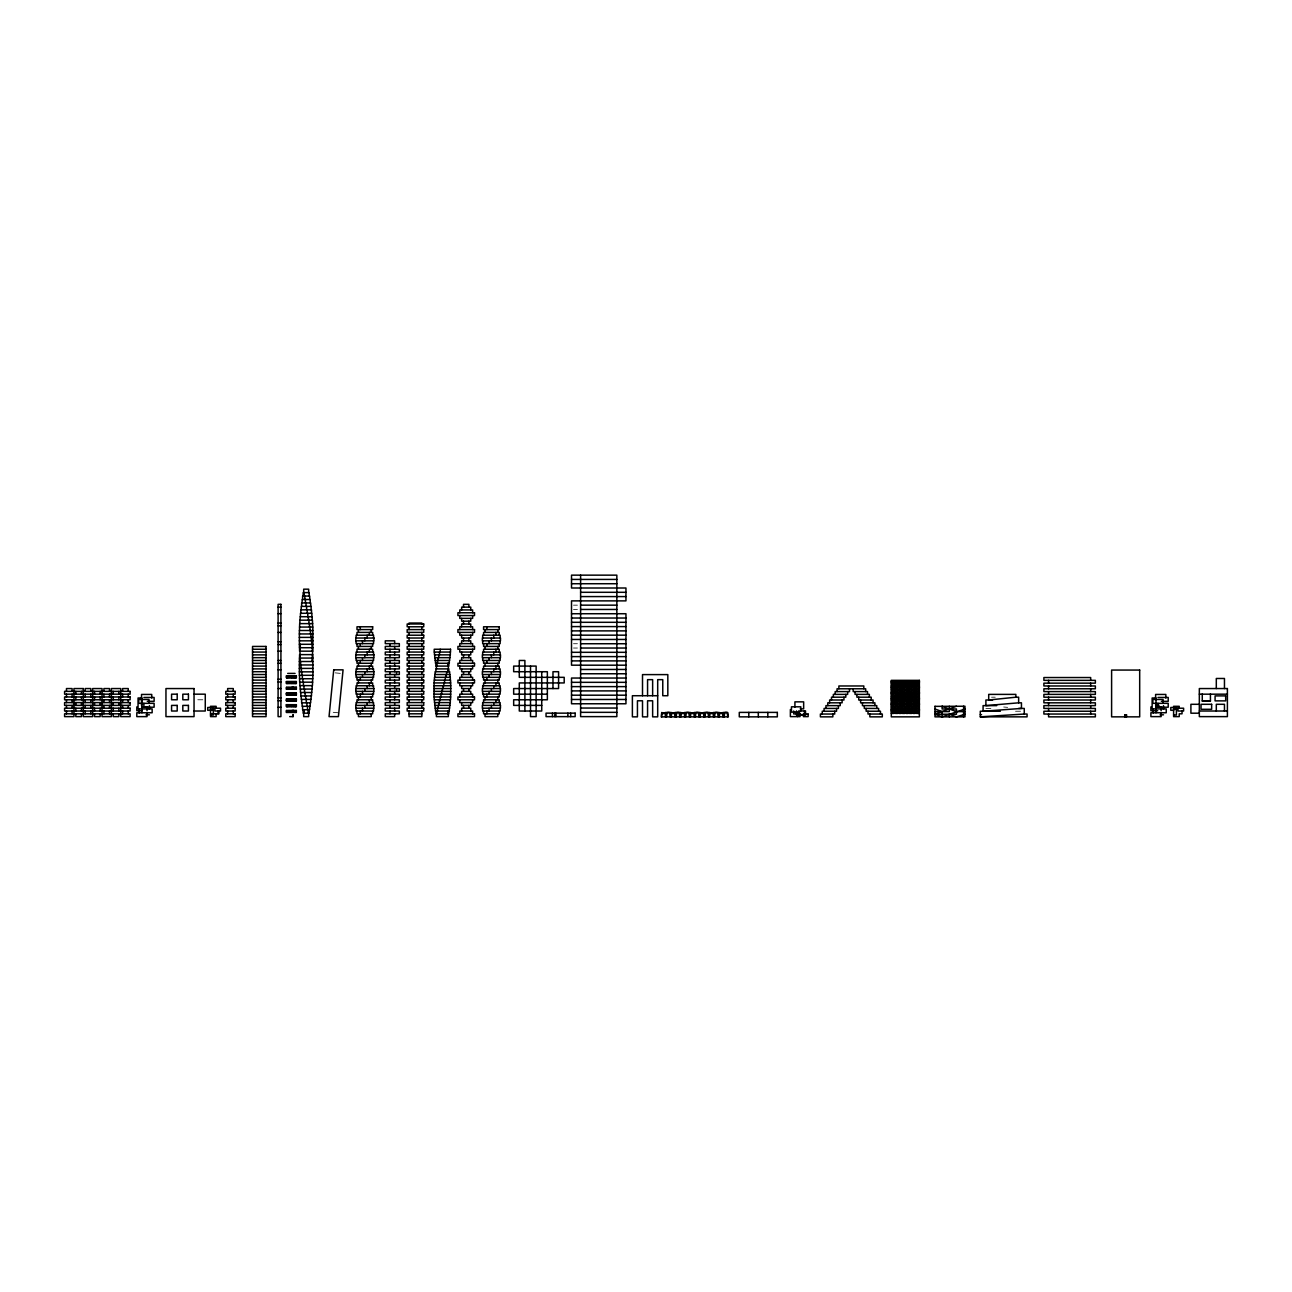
<?xml version="1.0" encoding="UTF-8"?>
<svg xmlns="http://www.w3.org/2000/svg" width="1292" height="1292" viewBox="0 0 1292 1292"><rect width="100%" height="100%" fill="white"/><g stroke="black" fill="none" stroke-linecap="round" stroke-linejoin="round"><path stroke-width="0.75" stroke-dasharray="5 3.75" d="M573.486 605.157L577.427 605.157M573.486 609.453L577.427 609.453M573.486 643.739L577.427 643.739M573.486 648.035L577.427 648.035M991.513 697.195L995.26 697.195M197.789 699.779L203.393 699.779M985.893 708.436L991.82 708.436M1015.528 711.23L1021.455 711.23M1003.674 707.031L1007.631 707.338M335.29 672.874L342.703 673.617M333.223 712.296L338.779 712.845"/><path stroke-width="1.5" d="M287.696 673.407L295.077 673.407M964.979 708.985L942.126 716.85L934.972 714.234L956.435 706.24M1015.851 697.195L988.703 700.006L988.703 694.385L1015.851 694.385L1015.851 697.195L1018.645 697.195L1018.645 702.816L985.893 705.626L985.893 700.006L992.579 700.006M980.289 716.85L1024.265 714.04L1027.075 714.04L1027.075 716.85L980.289 716.85L980.289 711.23L1000.363 711.23M571.516 579.43L616.849 579.43M571.516 583.726L616.849 583.726M580.609 592.301L625.958 592.301M580.609 596.581L625.958 596.581M580.609 605.157L616.849 605.157M278.103 607.127L280.913 607.127M580.609 609.453L616.849 609.453M278.103 613.684L280.913 613.684M571.516 613.732L625.958 613.732L625.958 703.769L571.516 703.769L571.516 678.042L625.958 678.042M571.516 618.028L625.958 618.028M571.516 622.308L625.958 622.308M278.103 623.051L280.913 623.051M312.68 623.616L299.663 623.616L299.502 630.512M278.103 625.845L280.913 625.845M571.516 626.588L625.958 626.588M299.502 627.056L312.842 627.056L312.761 651.168L299.566 651.168L299.566 647.728M312.955 630.512L299.373 630.512L299.421 647.728L312.906 647.728M571.516 630.884L625.958 630.884M278.103 632.402L280.913 632.402M299.308 633.952L313.019 633.952M571.516 635.163L625.958 635.163M299.292 637.392L313.035 637.392M571.516 639.459L625.958 639.459M299.292 640.832L313.035 640.832M278.103 641.769L280.913 641.769M580.609 643.739L625.958 643.739M299.34 644.288L313.003 644.288M278.103 644.563L280.913 644.563M580.609 648.035L625.958 648.035M252.538 649.246L266.039 649.246M278.103 651.12L280.913 651.12M252.538 652.056L266.039 652.056M571.516 652.315L625.958 652.315M252.538 654.866L266.039 654.866M571.516 656.611L625.958 656.611M252.538 657.676L266.039 657.676M312.906 658.064L299.421 658.064L299.373 675.296L312.955 675.296L312.761 654.624L299.566 654.624L299.566 658.064M252.538 660.47L266.039 660.47M278.103 660.47L280.913 660.47M571.516 660.89L625.958 660.89M299.34 661.504L313.003 661.504M252.538 663.28L266.039 663.28M278.103 663.28L280.913 663.28M299.292 664.96L313.035 664.96M625.958 665.186L571.516 665.186L571.516 600.877L625.958 600.877L625.958 588.005L571.516 588.005L571.516 575.15L616.849 575.15L616.849 716.624L580.609 716.624L580.609 575.15M252.538 666.091L266.039 666.091M299.292 668.4L313.035 668.4M252.538 668.901L266.039 668.901M580.609 669.466L625.958 669.466M278.103 669.837L280.913 669.837M252.538 671.711L266.039 671.711M299.308 671.84L313.019 671.84M580.609 673.762L625.958 673.762M252.538 674.521L266.039 674.521M252.538 677.331L266.039 677.331M299.502 678.736L312.842 678.736L312.842 675.296M278.103 679.188L280.913 679.188M252.538 680.125L266.039 680.125M891.302 680.997L891.302 682.531M919.371 680.997L919.371 682.531M286.42 681.675L296.369 681.675M278.103 681.998L280.913 681.998M312.68 682.176L299.663 682.176L299.502 675.296M571.516 682.337L625.958 682.337M252.538 682.935L266.039 682.935M434.064 682.935L450.682 682.935M891.302 683.807L894.177 683.807L894.177 685.325L891.302 685.325M919.371 683.807L916.496 683.807L916.496 685.325L919.371 685.325M252.538 685.745L266.039 685.745M450.698 696.969L434.064 696.969L433.967 685.745L450.779 685.745L450.537 699.779L434.209 699.779L434.209 696.969M571.516 686.617L625.958 686.617M891.302 686.601L891.302 688.135M919.371 686.601L919.371 688.135M252.538 688.555L266.039 688.555M278.103 688.555L280.913 688.555M433.934 688.555L450.811 688.555M891.302 689.411L894.177 689.411L894.177 690.945L891.302 690.945M919.371 689.411L916.496 689.411L916.496 690.945L919.371 690.945M571.516 690.897L625.958 690.897M252.538 691.365L266.039 691.365M433.934 691.365L450.811 691.365M891.302 692.221L891.302 693.756M919.371 692.221L919.371 693.756M286.404 693.142L296.369 693.142L296.369 695.048L286.404 695.048L286.404 693.142L296.369 693.223M194.042 694.175L205.266 694.175L205.266 711.02L194.042 711.02M252.538 694.175L266.039 694.175M433.967 694.175L450.779 694.175M547.356 694.175L513.667 694.175L513.667 688.555L558.58 688.555L558.58 671.711L552.976 671.711L552.976 688.555M1199.331 694.175L1227.4 694.175M891.302 695.031L894.177 695.031L894.177 696.566L891.302 696.566M919.371 695.031L916.496 695.031L916.496 696.566L919.371 696.566M571.516 695.193L625.958 695.193M657.693 695.726L632.386 695.726L632.386 716.85L637.44 716.85L637.44 700.781L642.512 700.781L642.512 716.85L647.567 716.85L647.567 700.781L652.638 700.781L652.638 716.85L657.693 716.85L657.693 679.657L662.764 679.657L662.764 695.726L667.819 695.726L667.819 674.602L642.512 674.602L642.512 695.726M252.538 696.969L266.039 696.969M143.88 697.454L154.119 697.454L154.119 701.33L147.288 701.33M1157.971 697.454L1168.21 697.454L1168.21 701.33L1161.379 701.33M278.103 697.906L280.913 697.906M891.302 697.841L891.302 699.376M919.371 697.841L919.371 699.376M571.516 699.473L625.958 699.473M252.538 699.779L266.039 699.779M278.103 700.716L280.913 700.716M286.42 700.732L296.369 700.732M891.302 700.652L894.177 700.652L894.177 702.17L891.302 702.17M919.371 700.652L916.496 700.652L916.496 702.17L919.371 702.17M1202.271 700.878L1210.426 700.878M252.538 702.59L266.039 702.59M1018.645 702.816L1021.455 702.816L1021.455 708.436L983.083 711.23L983.083 705.626L996.697 705.626M891.302 703.462L891.302 704.98M919.371 703.462L919.371 704.98M1199.331 704.302L1190.901 704.302L1190.901 713.2L1199.331 713.2M286.404 704.705L296.369 704.705L296.369 706.595L286.404 706.595L286.404 704.705L296.369 704.786M252.538 705.4L266.039 705.4M541.736 705.4L513.667 705.4L513.667 699.779L547.356 699.779L547.356 671.711L513.667 671.711L513.667 666.091L536.132 666.091L536.132 716.624L530.511 716.624L530.511 666.091M1155.613 705.384L1159.021 705.384M891.302 706.256L894.177 706.256L894.177 707.79L891.302 707.79M919.371 706.256L916.496 706.256L916.496 707.79L919.371 707.79M934.972 706.369L964.979 706.24L964.979 716.85L934.972 716.85L934.972 706.24M141.926 706.869L147.03 706.869L147.03 710.745M1156.001 706.869L1161.12 706.869L1161.12 710.745M278.103 707.273L280.913 707.273M213.325 708.21L220.528 708.21L220.528 711.02L214.908 711.02L214.908 708.21M252.538 708.21L266.039 708.21M580.609 708.048L616.849 708.048M1176.414 708.21L1183.601 708.21L1183.601 711.02L1177.981 711.02L1177.981 708.21M1018.645 708.436L1024.265 708.436L1024.265 714.04M800.168 708.856L803.656 708.856L803.656 701.847L794.919 701.847L794.919 707.095M891.302 709.066L891.302 710.6M919.371 709.066L919.371 710.6M210.531 709.356L213.325 709.356M1173.604 709.356L1176.414 709.356M213.325 710.293L207.721 710.293L207.721 707.483L213.325 707.483L213.325 714.961L210.531 714.961M1173.604 710.293L1170.794 710.293L1170.794 707.483L1176.414 707.483L1176.414 714.961L1173.604 714.961M141.926 710.745L136.807 710.745L136.807 706.869M1157.713 710.745L1150.897 710.745L1150.897 706.869M252.538 711.02L266.039 711.02M1199.331 711.02L1227.4 711.02M934.972 711.617L949.281 711.617L949.281 706.24M964.979 711.617L956.435 711.617L942.126 706.369M891.302 711.876L894.177 711.876L894.177 713.41L891.302 713.41M919.371 711.876L916.496 711.876L916.496 713.41L919.371 713.41M799.377 712.086L791.463 712.086L791.463 706.805L800.814 706.805L800.814 710.923M580.609 712.344L616.849 712.344M210.531 713.814L213.325 713.814M214.262 713.814L218.946 713.814L218.946 711.02M252.538 713.814L266.039 713.814M409.047 713.814L421.838 713.814M934.972 714.234L956.435 714.234L956.435 708.985L942.126 708.985L942.126 706.24M964.979 714.234L956.435 716.85L949.281 714.234L949.281 716.85M980.289 714.67L981.549 714.67M145.996 714.815L149.404 714.815M1160.087 714.815L1163.494 714.815M289.683 716.624L293.042 716.624L293.042 714.589L293.009 716.624M934.972 708.985L942.126 711.617L942.126 716.85M1224.461 688.555L1224.461 678.478L1216.305 678.478L1216.305 688.555M1224.461 711.02L1224.461 704.302L1216.305 704.302L1216.305 711.02M1210.426 693.933L1210.426 701.12L1202.271 701.12L1202.271 693.933M1182.035 711.02L1182.035 713.814L1179.225 713.814L1179.225 716.624L1173.604 716.624L1173.604 706.304L1179.225 706.304L1179.225 708.21M1165.836 698.1L1165.836 694.45L1155.613 694.45L1155.613 698.1M1163.494 705.69L1163.494 709.34M1163.091 703.332L1163.091 699.473L1152.868 699.473L1152.868 703.332L1168.21 703.332L1168.21 707.208L1157.971 707.208L1157.971 703.332M1161.12 712.764L1161.12 716.624L1150.897 716.624L1150.897 712.764L1166.24 712.764L1166.24 708.888L1152.141 708.92L1152.141 697.987L1156.001 697.987L1156.001 712.764M1153.255 709.34L1153.255 712.99M1126.592 716.85L1126.624 714.815L1124.734 714.815L1124.734 716.85M1125.687 714.864L1125.687 716.85M1124.783 714.864L1124.783 716.85M1090.674 680.351L1090.674 677.541L1043.888 677.541L1043.888 680.351L1095.358 680.351L1095.358 683.161L1043.888 683.161L1043.888 685.971L1095.358 685.971L1095.358 688.781L1043.888 688.781L1043.888 691.591L1095.358 691.591L1095.358 694.385L1043.888 694.385L1043.888 697.195L1095.358 697.195L1095.358 700.006L1043.888 700.006L1043.888 702.816L1095.358 702.816L1095.358 705.626L1043.888 705.626L1043.888 708.436L1095.358 708.436L1095.358 711.23L1043.888 711.23L1043.888 714.04L1095.358 714.04L1095.358 716.85L1048.571 716.85L1048.571 714.04M1090.674 683.161L1090.674 685.971M1090.674 688.781L1090.674 691.591M1090.674 694.385L1090.674 697.195M1090.674 700.006L1090.674 702.816M1090.674 705.626L1090.674 708.436M1090.674 711.23L1090.674 714.04M1048.571 680.351L1048.571 683.161M1048.571 685.971L1048.571 688.781M1048.571 691.591L1048.571 694.385M1048.571 697.195L1048.571 700.006M1048.571 702.816L1048.571 705.626M1048.571 708.436L1048.571 711.23M963.59 706.24L963.59 716.85M918.903 683.807L918.903 685.325M918.903 689.411L918.903 690.945M918.903 695.031L918.903 696.566M918.903 700.652L918.903 702.17M918.903 706.256L918.903 707.79M918.903 711.876L918.903 713.41M918.741 683.807L918.741 685.325M918.741 689.411L918.741 690.945M918.741 695.031L918.741 696.566M918.741 700.652L918.741 702.17M918.741 706.256L918.741 707.79M918.741 711.876L918.741 713.41M891.932 683.807L891.932 685.325M891.932 689.411L891.932 690.945M891.932 695.031L891.932 696.566M891.932 700.652L891.932 702.17M891.932 706.256L891.932 707.79M891.932 711.876L891.932 713.41M891.771 683.807L891.771 685.325M891.771 689.411L891.771 690.945M891.771 695.031L891.771 696.566M891.771 700.652L891.771 702.17M891.771 706.256L891.771 707.79M891.771 711.876L891.771 713.41M880.466 714.04L880.466 711.23L866.141 711.23L866.141 708.436M878.608 711.23L878.608 708.436L864.3 708.436L864.3 705.626M876.767 708.436L876.767 705.626L862.442 705.626L862.442 702.816M874.91 705.626L874.91 702.816L860.601 702.816L860.601 700.006M873.069 702.816L873.069 700.006L858.744 700.006L858.744 697.195M871.212 700.006L871.212 697.195L856.903 697.195L856.903 694.385M869.839 714.04L869.839 716.85L882.307 716.85L882.307 714.04L867.998 714.04L867.998 711.23M869.371 697.195L869.371 694.385L855.046 694.385L855.046 691.591M867.513 694.385L867.513 691.591L853.204 691.591L853.204 688.781M865.672 691.591L865.672 688.781L837.038 688.781L837.038 691.591M863.815 688.781L863.815 685.971L838.879 685.971L838.879 688.781M849.506 688.781L849.506 691.591L835.181 691.591L835.181 694.385M847.649 691.591L847.649 694.385L833.34 694.385L833.34 697.195M845.808 694.385L845.808 697.195L831.483 697.195L831.483 700.006M843.951 697.195L843.951 700.006L829.642 700.006L829.642 702.816M842.109 700.006L842.109 702.816L827.784 702.816L827.784 705.626M840.252 702.816L840.252 705.626L825.943 705.626L825.943 708.436M838.411 705.626L838.411 708.436L824.086 708.436L824.086 711.23M836.554 708.436L836.554 711.23L822.245 711.23L822.245 714.04M834.713 711.23L834.713 714.04L820.404 714.04L820.404 716.85L832.856 716.85L832.856 714.04M804.48 710.923L804.48 714.589L798.714 714.589L798.714 710.923L805.514 710.923L805.514 715.09L796.502 715.09L796.502 710.923M793.692 710.988L793.692 713.927L797.39 713.927L797.39 716.624L790.381 716.624L790.381 709.502M767.819 712.393L767.819 716.85M758.307 712.393L758.307 716.85M748.795 712.393L748.795 716.85M727.767 716.85L727.267 712.99A3.714 3.714 0 0 0 724.65 712.99L724.166 716.85M723.568 712.554L723.568 716.85M722.955 716.85L722.955 713.2A4.91 4.91 0 0 1 719.434 713.232L719.353 716.85M718.756 712.554L718.756 716.85M718.158 716.85L717.658 712.99A3.714 3.714 0 0 0 715.057 712.99L714.557 716.85M713.959 712.554L713.959 716.85M713.362 716.85L713.281 713.232A4.91 4.91 0 0 1 709.841 713.232L709.76 716.85M709.163 712.554L709.163 716.85M708.565 716.85L708.064 712.99A3.714 3.714 0 0 0 705.464 712.99L704.964 716.85M704.366 712.554L704.366 716.85M703.769 716.85L703.769 713.2A4.91 4.91 0 0 1 700.232 713.232L700.167 716.85M699.57 712.554L699.57 716.85M698.956 716.85L698.471 712.99A3.714 3.714 0 0 0 695.855 712.99L695.371 716.85M694.757 712.554L694.757 716.85M694.159 716.85L694.095 713.232A4.91 4.91 0 0 1 690.639 713.232L690.558 716.85M689.96 712.554L689.96 716.85M689.363 716.85L688.862 712.99A3.714 3.714 0 0 0 686.262 712.99L685.761 716.85M685.164 712.554L685.164 716.85M684.566 716.85L684.566 713.2A4.91 4.91 0 0 1 681.045 713.232L680.965 716.85M680.367 712.554L680.367 716.85M679.77 716.85L679.269 712.99A3.714 3.714 0 0 0 676.669 712.99L676.168 716.85M675.571 712.554L675.571 716.85M674.973 716.85L674.973 713.2A4.91 4.91 0 0 1 671.436 713.232L671.372 716.85M670.774 712.554L670.774 716.85M670.16 716.85L669.676 712.99A3.714 3.714 0 0 0 667.06 712.99L666.575 716.85M665.961 712.554L665.961 716.85M665.364 716.85L665.364 713.2A4.91 4.91 0 0 1 661.843 713.232L661.762 716.85M652.638 695.726L652.638 679.657L647.567 679.657L647.567 695.726M570.693 713.152L570.693 716.624M567.882 713.152L567.882 716.624M555.915 713.152L555.915 716.624M554.849 713.152L554.849 716.624M552.443 713.152L552.443 716.624M541.736 671.711L541.736 711.02L519.287 711.02L519.287 682.935L564.2 682.935L564.2 677.331L519.287 677.331L519.287 660.47L524.891 660.47L524.891 711.02M500.149 638.022L500.149 635.212L482.675 635.212L482.675 638.022M500.149 640.832L500.149 643.626L482.675 643.626L482.675 640.832M500.149 654.866L500.149 652.056L482.675 652.056L482.675 654.866M500.149 657.676L500.149 660.47L482.675 660.47L482.675 657.676M500.149 671.711L500.149 668.901L482.675 668.901L482.675 671.711M500.149 674.521L500.149 677.331L482.675 677.331L482.675 674.521M500.149 688.555L500.149 685.745L482.675 685.745L482.675 688.555M500.149 691.365L500.149 694.175L482.675 694.175L482.675 691.365M500.149 705.4L500.149 702.59L482.675 702.59L482.675 705.4M500.149 708.21L500.149 711.02L482.675 711.02L482.675 708.21M499.245 635.212L499.245 632.402L483.579 632.402L483.579 635.212M499.245 643.626L499.245 646.436L483.579 646.436L483.579 643.626M499.245 652.056L499.245 649.246L483.579 649.246L483.579 652.056M499.245 660.47L499.245 663.28L483.579 663.28L483.579 660.47M499.245 668.901L499.245 666.091L483.579 666.091L483.579 668.901M499.245 677.331L499.245 680.125L483.579 680.125L483.579 677.331M499.245 685.745L499.245 682.935L483.579 682.935L483.579 685.745M499.245 694.175L499.245 696.969L483.579 696.969L483.579 694.175M499.245 702.59L499.245 699.779L483.579 699.779L483.579 702.59M499.245 711.02L499.245 713.814L483.579 713.814L483.579 711.02M497.808 629.592L497.808 632.402M497.808 646.436L497.808 649.246M497.808 663.28L497.808 666.091M497.808 680.125L497.808 682.935M497.808 696.969L497.808 699.779M497.808 713.814L497.808 716.624L485.017 716.624L485.017 713.814M495.934 632.402L495.934 635.212M495.934 649.246L495.934 652.056M495.934 666.091L495.934 668.901M495.934 682.935L495.934 685.745M495.934 699.779L495.934 702.59M493.754 635.212L493.754 638.022M493.754 652.056L493.754 654.866M493.754 668.901L493.754 671.711M493.754 685.745L493.754 688.555M493.754 702.59L493.754 705.4M491.412 638.022L491.412 640.832M491.412 654.866L491.412 657.676M491.412 671.711L491.412 674.521M491.412 688.555L491.412 691.365M491.412 705.4L491.412 708.21M489.07 640.832L489.07 643.626M489.07 657.676L489.07 660.47M489.07 674.521L489.07 677.331M489.07 691.365L489.07 694.175M489.07 708.21L489.07 711.02M486.89 626.782L486.89 629.592M486.89 643.626L486.89 646.436M486.89 660.47L486.89 663.28M486.89 677.331L486.89 680.125M486.89 694.175L486.89 696.969M486.89 711.02L486.89 713.814M485.017 629.592L485.017 632.402M485.017 646.436L485.017 649.246M485.017 663.28L485.017 666.091M485.017 680.125L485.017 682.935M485.017 696.969L485.017 699.779M472.63 612.747L472.63 609.937L459.774 609.937L459.774 612.747M472.63 615.557L472.63 618.367L459.774 618.367L459.774 615.557M472.63 629.592L472.63 626.782L459.774 626.782L459.774 629.592M472.63 632.402L472.63 635.212L459.774 635.212L459.774 632.402M472.63 646.436L472.63 643.626L459.774 643.626L459.774 646.436M472.63 649.246L472.63 652.056L459.774 652.056L459.774 649.246M472.63 663.28L472.63 660.47L459.774 660.47L459.774 663.28M472.63 666.091L472.63 668.901L459.774 668.901L459.774 666.091M472.63 680.125L472.63 677.331L459.774 677.331L459.774 680.125M472.63 682.935L472.63 685.745L459.774 685.745L459.774 682.935M472.63 696.969L472.63 694.175L459.774 694.175L459.774 696.969M472.63 699.779L472.63 702.59L459.774 702.59L459.774 699.779M472.63 713.814L472.63 711.02L459.774 711.02L459.774 713.814M470.756 609.937L470.756 607.127L461.648 607.127L461.648 609.937M470.756 618.367L470.756 621.177L461.648 621.177L461.648 618.367M470.756 626.782L470.756 623.988L461.648 623.988L461.648 626.782M470.756 635.212L470.756 638.022L461.648 638.022L461.648 635.212M470.756 643.626L470.756 640.832L461.648 640.832L461.648 643.626M470.756 652.056L470.756 654.866L461.648 654.866L461.648 652.056M470.756 660.47L470.756 657.676L461.648 657.676L461.648 660.47M470.756 668.901L470.756 671.711L461.648 671.711L461.648 668.901M470.756 677.331L470.756 674.521L461.648 674.521L461.648 677.331M470.756 685.745L470.756 688.555L461.648 688.555L461.648 685.745M470.756 694.175L470.756 691.365L461.648 691.365L461.648 694.175M470.756 702.59L470.756 705.4L461.648 705.4L461.648 702.59M470.756 711.02L470.756 708.21L461.648 708.21L461.648 711.02M468.883 607.127L468.883 604.333L463.521 604.333L463.521 607.127M468.883 621.177L468.883 623.988M468.883 638.022L468.883 640.832M468.883 654.866L468.883 657.676M468.883 671.711L468.883 674.521M468.883 688.555L468.883 691.365M468.883 705.4L468.883 708.21M463.521 621.177L463.521 623.988M463.521 638.022L463.521 640.832M463.521 654.866L463.521 657.676M463.521 671.711L463.521 674.521M463.521 688.555L463.521 691.365M463.521 705.4L463.521 708.21M450.682 685.745L450.537 680.125L434.225 680.125L434.064 685.745M450.327 652.056L450.327 654.866L434.435 654.866L434.435 652.056M450.31 680.125L450.31 677.331L434.451 677.331L434.451 680.125M450.31 699.779L450.31 702.59L434.451 702.59L434.451 699.779M450.02 654.866L450.02 657.676L434.726 657.676L434.726 654.866M450.02 677.331L450.02 674.521L434.742 674.521L434.742 677.331M450.02 702.59L450.02 705.4L434.726 705.4L434.726 702.59M449.681 657.676L449.681 660.47L435.065 660.47L435.065 657.676M449.697 705.4L449.697 708.21L435.049 708.21L435.049 705.4M449.681 674.521L449.681 671.711L435.081 671.711L435.081 674.521M449.309 660.47L449.309 663.28L435.452 663.28L435.452 660.47M449.309 708.21L449.309 711.02L435.452 711.02L435.452 708.21M448.857 663.28L448.857 666.091L435.888 666.091L435.888 663.28M448.841 671.711L448.841 668.901L435.905 668.901L435.905 671.711M448.841 711.02L448.841 713.814L435.905 713.814L435.905 711.02M448.34 666.091L448.34 668.901M448.34 713.814L448.34 716.624L436.405 716.624L436.405 713.814M447.807 668.901L447.807 671.711M447.807 711.02L447.807 713.814M447.775 663.28L447.775 666.091M446.628 671.711L446.628 674.521M445.966 674.521L445.966 677.331M445.272 677.331L445.272 680.125M444.561 680.125L444.561 682.935M443.867 682.935L443.867 685.745M443.14 685.745L443.14 688.555M442.381 688.555L442.381 691.365M441.638 691.365L441.638 694.175M440.943 694.175L440.943 696.969M440.217 649.246L440.217 652.056M440.217 696.969L440.217 699.779M439.522 652.056L439.522 654.866M439.49 699.779L439.49 702.59M438.812 654.866L438.812 657.676M438.812 702.59L438.812 705.4M438.149 657.676L438.149 660.47M438.182 705.4L438.182 708.21M437.552 660.47L437.552 663.28M437.552 708.21L437.552 711.02M436.971 663.28L436.971 666.091M436.954 711.02L436.954 713.814M436.405 666.091L436.405 668.901M421.838 623.988L421.838 623.051L409.047 623.051L409.047 623.988M421.838 626.782L421.838 629.592M421.838 632.402L421.838 635.212M421.838 638.022L421.838 640.832M421.838 643.626L421.838 646.436M421.838 649.246L421.838 652.056M421.838 654.866L421.838 657.676M421.838 660.47L421.838 663.28M421.838 666.091L421.838 668.901M421.838 671.711L421.838 674.521M421.838 677.331L421.838 680.125M421.838 682.935L421.838 685.745M421.838 688.555L421.838 691.365M421.838 694.175L421.838 696.969M421.838 699.779L421.838 702.59M421.838 705.4L421.838 708.21M421.838 711.02L421.838 716.624L409.047 716.624L409.047 711.02M409.047 626.782L409.047 629.592M409.047 632.402L409.047 635.212M409.047 638.022L409.047 640.832M409.047 643.626L409.047 646.436M409.047 649.246L409.047 652.056M409.047 654.866L409.047 657.676M409.047 660.47L409.047 663.28M409.047 666.091L409.047 668.901M409.047 671.711L409.047 674.521M409.047 677.331L409.047 680.125M409.047 682.935L409.047 685.745M409.047 688.555L409.047 691.365M409.047 694.175L409.047 696.969M409.047 699.779L409.047 702.59M409.047 705.4L409.047 708.21M396.531 671.711L396.531 674.521M396.531 688.555L396.531 691.365M394.658 643.626L394.658 640.832L385.291 640.832L385.291 643.626L399.325 643.626L399.325 646.436L385.291 646.436L385.291 649.246L399.325 649.246L399.325 652.056L385.291 652.056L385.291 654.866L399.325 654.866L399.325 657.676L385.291 657.676L385.291 660.47L399.325 660.47L399.325 663.28L385.291 663.28L385.291 666.091L399.325 666.091L399.325 668.901L385.291 668.901L385.291 671.711L399.325 671.711L399.325 674.521L385.291 674.521L385.291 677.331L399.325 677.331L399.325 680.125L385.291 680.125L385.291 682.935L399.325 682.935L399.325 685.745L385.291 685.745L385.291 688.555L399.325 688.555L399.325 691.365L385.291 691.365L385.291 694.175L399.325 694.175L399.325 696.969L385.291 696.969L385.291 699.779L399.325 699.779L399.325 702.59L385.291 702.59L385.291 705.4L399.325 705.4L399.325 708.21L385.291 708.21L385.291 711.02L399.325 711.02L399.325 713.814L385.291 713.814L385.291 716.624L394.658 716.624L394.658 713.814M394.658 646.436L394.658 649.246M394.658 652.056L394.658 654.866M394.658 657.676L394.658 660.47M394.658 663.28L394.658 666.091M394.658 668.901L394.658 671.711M394.658 674.521L394.658 677.331M394.658 680.125L394.658 682.935M394.658 685.745L394.658 688.555M394.658 691.365L394.658 694.175M394.658 696.969L394.658 699.779M394.658 702.59L394.658 705.4M394.658 708.21L394.658 711.02M389.974 643.626L389.974 646.436M389.974 649.246L389.974 652.056M389.974 654.866L389.974 657.676M389.974 660.47L389.974 663.28M389.974 666.091L389.974 668.901M389.974 671.711L389.974 674.521M389.974 677.331L389.974 680.125M389.974 682.935L389.974 685.745M389.974 688.555L389.974 691.365M389.974 694.175L389.974 696.969M389.974 699.779L389.974 702.59M389.974 705.4L389.974 708.21M389.974 711.02L389.974 713.814M373.566 638.022L373.566 635.212L356.091 635.212L356.091 638.022M373.566 640.832L373.566 643.626L356.091 643.626L356.091 640.832M373.566 654.866L373.566 652.056L356.091 652.056L356.091 654.866M373.566 657.676L373.566 660.47L356.091 660.47L356.091 657.676M373.566 671.711L373.566 668.901L356.091 668.901L356.091 671.711M373.566 674.521L373.566 677.331L356.091 677.331L356.091 674.521M373.566 688.555L373.566 685.745L356.091 685.745L356.091 688.555M373.566 691.365L373.566 694.175L356.091 694.175L356.091 691.365M373.566 705.4L373.566 702.59L356.091 702.59L356.091 705.4M373.566 708.21L373.566 711.02L356.091 711.02L356.091 708.21M372.661 635.212L372.661 632.402L356.996 632.402L356.996 635.212M372.661 643.626L372.661 646.436L356.996 646.436L356.996 643.626M372.661 652.056L372.661 649.246L356.996 649.246L356.996 652.056M372.661 660.47L372.661 663.28L356.996 663.28L356.996 660.47M372.661 668.901L372.661 666.091L356.996 666.091L356.996 668.901M372.661 677.331L372.661 680.125L356.996 680.125L356.996 677.331M372.661 685.745L372.661 682.935L356.996 682.935L356.996 685.745M372.661 694.175L372.661 696.969L356.996 696.969L356.996 694.175M372.661 702.59L372.661 699.779L356.996 699.779L356.996 702.59M372.661 711.02L372.661 713.814L356.996 713.814L356.996 711.02M371.224 629.592L371.224 632.402M371.224 646.436L371.224 649.246M371.224 663.28L371.224 666.091M371.224 680.125L371.224 682.935M371.224 696.969L371.224 699.779M371.224 713.814L371.224 716.624L358.433 716.624L358.433 713.814M369.35 632.402L369.35 635.212M369.35 649.246L369.35 652.056M369.35 666.091L369.35 668.901M369.35 682.935L369.35 685.745M369.35 699.779L369.35 702.59M367.17 635.212L367.17 638.022M367.17 652.056L367.17 654.866M367.17 668.901L367.17 671.711M367.17 685.745L367.17 688.555M367.17 702.59L367.17 705.4M364.829 638.022L364.829 640.832M364.829 654.866L364.829 657.676M364.829 671.711L364.829 674.521M364.829 688.555L364.829 691.365M364.829 705.4L364.829 708.21M362.487 640.832L362.487 643.626M362.487 657.676L362.487 660.47M362.487 674.521L362.487 677.331M362.487 691.365L362.487 694.175M362.487 708.21L362.487 711.02M360.306 626.782L360.306 629.592M360.306 643.626L360.306 646.436M360.306 660.47L360.306 663.28M360.306 677.331L360.306 680.125M360.306 694.175L360.306 696.969M360.306 711.02L360.306 713.814M358.433 629.592L358.433 632.402M358.433 646.436L358.433 649.246M358.433 663.28L358.433 666.091M358.433 680.125L358.433 682.935M358.433 696.969L358.433 699.779M312.68 627.056L312.454 620.176L299.873 620.176L299.873 623.616M312.567 651.168L312.567 654.624M312.68 678.736L312.454 685.632L299.873 685.632L299.873 682.176M312.196 620.176L312.196 616.72L300.148 616.72L300.148 620.176M312.341 647.728L312.341 651.168M312.341 654.624L312.341 658.064M312.196 685.632L312.196 689.072L300.148 689.072L300.148 685.632M311.873 616.72L311.873 613.28L300.455 613.28L300.455 616.72M312.05 644.288L312.05 647.728M312.05 658.064L312.05 661.504M311.873 689.072L311.873 692.512L300.455 692.512L300.455 689.072M311.711 640.832L311.711 644.288M311.517 613.28L311.517 609.84L300.81 609.84L300.81 613.28M311.34 637.392L311.34 640.832M311.517 692.512L311.517 695.952L300.81 695.952L300.81 692.512M311.13 609.84L311.13 606.384L301.214 606.384L301.214 609.84M311.13 695.952L311.13 699.408L301.214 699.408L301.214 695.952M310.92 633.952L310.92 637.392M310.694 606.384L310.694 602.944L301.634 602.944L301.634 606.384M310.694 699.408L310.694 702.848L301.634 702.848L301.634 699.408M310.468 630.512L310.468 633.952M310.225 602.944L310.225 599.504L302.102 599.504L302.102 602.944M309.999 627.056L309.999 630.512M310.225 702.848L310.225 706.288L302.102 706.288L302.102 702.848M309.725 599.504L309.725 596.048L302.603 596.048L302.603 599.504M309.725 706.288L309.725 709.744L302.603 709.744L302.603 706.288M309.482 623.616L309.482 627.056M309.208 596.048L309.208 592.608L303.135 592.608L303.135 596.048M309.208 709.744L309.208 713.184L303.135 713.184L303.135 709.744M308.933 620.176L308.933 623.616M308.659 592.608L308.659 589.168L303.685 589.168L303.685 592.608M308.659 713.184L308.659 716.624L303.685 716.624L303.685 713.184M308.384 616.72L308.384 620.176M308.094 709.744L308.094 713.184M307.803 613.28L307.803 616.72M307.496 706.288L307.496 709.744M307.221 609.84L307.221 613.28M306.915 702.848L306.915 706.288M306.624 606.384L306.624 609.84M306.317 699.408L306.317 702.848M306.026 602.944L306.026 606.384M305.72 695.952L305.72 699.408M305.429 599.504L305.429 602.944M305.122 692.512L305.122 695.952M304.831 596.048L304.831 599.504M304.524 689.072L304.524 692.512M304.25 592.608L304.25 596.048M304.25 709.744L304.25 713.184M303.959 685.632L303.959 689.072M303.394 682.176L303.394 685.632M302.861 678.736L302.861 682.176M302.344 675.296L302.344 678.736M301.86 671.84L301.86 675.296M301.407 668.4L301.407 671.84M301.004 664.96L301.004 668.4M300.616 661.504L300.616 664.96M300.293 644.288L300.293 647.728M300.293 658.064L300.293 661.504M300.002 647.728L300.002 658.064M296.207 675.813L296.207 677.702M296.207 681.595L296.207 683.484M296.207 687.36L296.207 689.266M296.207 693.142L296.207 695.048M296.207 698.924L296.207 700.813M296.207 704.705L296.207 706.595M296.207 710.519L296.207 712.409M295.739 681.675L295.739 683.403M295.739 699.004L295.739 700.732M295.707 681.595L295.707 683.484M295.707 698.924L295.707 700.813M294.915 681.595L294.915 683.484M294.915 698.924L294.915 700.813M294.851 681.675L294.851 683.403M294.851 699.004L294.851 700.732M293.882 675.813L293.882 677.702M293.882 681.595L293.882 683.484M293.882 687.36L293.882 689.266M293.882 693.142L293.882 695.048M293.882 698.924L293.882 700.813M293.882 704.705L293.882 706.595M293.882 710.519L293.882 712.409M293.801 675.894L293.801 677.622M293.801 681.675L293.801 683.403M293.801 687.457L293.801 689.185M293.801 693.223L293.801 694.951M293.801 699.004L293.801 700.732M293.801 704.786L293.801 706.514M293.801 710.6L293.801 712.328M293.042 687.183L293.042 689.185M293.042 698.746L293.042 700.732M293.042 710.325L293.042 712.328M292.751 681.675L293.026 683.403M292.993 687.183L293.009 689.185M293.009 694.951L292.751 693.223L292.686 695.048M293.009 698.746L293.009 700.732M293.026 706.514L292.751 704.786L292.686 706.595M293.009 710.325L293.009 712.328M292.686 681.595L292.686 683.484M292.686 687.36L292.686 689.266M292.686 698.924L292.686 700.813M292.686 710.519L292.686 712.409M291.475 675.894L291.475 677.622M291.475 681.675L291.475 683.403M291.475 687.457L291.475 689.185M291.475 693.223L291.475 694.951M291.475 699.004L291.475 700.732M291.475 704.786L291.475 706.514M291.475 710.6L291.475 712.328M291.394 675.813L291.394 677.702M291.394 681.595L291.394 683.484M291.394 687.36L291.394 689.266M291.394 693.142L291.394 695.048M291.394 698.924L291.394 700.813M291.394 704.705L291.394 706.595M291.394 710.519L291.394 712.409M290.102 681.595L290.102 683.484M290.102 698.924L290.102 700.813M290.022 681.675L290.022 683.403M290.022 699.004L290.022 700.732M288.891 675.813L288.891 677.702M288.891 681.595L288.891 683.484M288.891 687.36L288.891 689.266M288.891 693.142L288.891 695.048M288.891 698.924L288.891 700.813M288.891 704.705L288.891 706.595M288.891 710.519L288.891 712.409M287.922 681.675L287.922 683.403M287.922 699.004L287.922 700.732M287.858 681.595L287.858 683.484M287.858 698.924L287.858 700.813M287.115 681.675L287.115 683.403M287.115 699.004L287.115 700.732M287.066 681.595L287.066 683.484M287.066 698.924L287.066 700.813M286.566 675.813L286.566 677.702M286.566 681.595L286.566 683.484M286.566 687.36L286.566 689.266M286.566 693.142L286.566 695.048M286.566 698.924L286.566 700.813M286.566 704.705L286.566 706.595M286.566 710.519L286.566 712.409M233.271 691.365L233.271 688.555L227.65 688.555L227.65 691.365M233.271 694.175L233.271 696.969M233.271 699.779L233.271 702.59M233.271 705.4L233.271 708.21M233.271 711.02L233.271 713.814M227.65 694.175L227.65 696.969M227.65 699.779L227.65 702.59M227.65 705.4L227.65 708.21M227.65 711.02L227.65 713.814M218.009 711.02L218.009 713.814M216.135 708.21L216.135 706.304L210.531 706.304L210.531 716.624L216.135 716.624L216.135 713.814M151.745 698.1L151.745 694.45L141.522 694.45L141.522 705.384M149.404 705.69L149.404 709.34M149 703.332L149 699.473L138.777 699.473L138.777 703.332L154.119 703.332L154.119 707.208L143.88 707.208L143.88 703.332M147.03 712.764L147.03 716.624L136.807 716.624L136.807 712.764L152.149 712.764L152.149 708.888L138.05 708.92L138.05 697.987L141.926 697.987L141.926 712.764M139.181 709.34L139.181 712.99M128.231 691.365L128.231 688.555L122.627 688.555L122.627 691.365M128.231 694.175L128.231 696.969M128.231 699.779L128.231 702.59M128.231 705.4L128.231 708.21M128.231 711.02L128.231 713.814M122.627 694.175L122.627 696.969M122.627 699.779L122.627 702.59M122.627 705.4L122.627 708.21M122.627 711.02L122.627 713.814M118.88 691.365L118.88 694.175M118.88 696.969L118.88 699.779M118.88 702.59L118.88 705.4M118.88 708.21L118.88 711.02M118.88 713.814L118.88 716.624L113.26 716.624L113.26 713.814M113.26 691.365L113.26 694.175M113.26 696.969L113.26 699.779M113.26 702.59L113.26 705.4M113.26 708.21L113.26 711.02M109.513 691.365L109.513 688.555L103.909 688.555L103.909 691.365M109.513 694.175L109.513 696.969M109.513 699.779L109.513 702.59M109.513 705.4L109.513 708.21M109.513 711.02L109.513 713.814M103.909 694.175L103.909 696.969M103.909 699.779L103.909 702.59M103.909 705.4L103.909 708.21M103.909 711.02L103.909 713.814M100.162 691.365L100.162 694.175M100.162 696.969L100.162 699.779M100.162 702.59L100.162 705.4M100.162 708.21L100.162 711.02M100.162 713.814L100.162 716.624L94.542 716.624L94.542 713.814M94.542 691.365L94.542 694.175M94.542 696.969L94.542 699.779M94.542 702.59L94.542 705.4M94.542 708.21L94.542 711.02M90.811 691.365L90.811 688.555L85.191 688.555L85.191 691.365M90.811 694.175L90.811 696.969M90.811 699.779L90.811 702.59M90.811 705.4L90.811 708.21M90.811 711.02L90.811 713.814M85.191 694.175L85.191 696.969M85.191 699.779L85.191 702.59M85.191 705.4L85.191 708.21M85.191 711.02L85.191 713.814M81.444 691.365L81.444 694.175M81.444 696.969L81.444 699.779M81.444 702.59L81.444 705.4M81.444 708.21L81.444 711.02M81.444 713.814L81.444 716.624L75.824 716.624L75.824 713.814M75.824 691.365L75.824 694.175M75.824 696.969L75.824 699.779M75.824 702.59L75.824 705.4M75.824 708.21L75.824 711.02M72.094 691.365L72.094 688.555L66.473 688.555L66.473 691.365M72.094 694.175L72.094 696.969M72.094 699.779L72.094 702.59M72.094 705.4L72.094 708.21M72.094 711.02L72.094 713.814M66.473 694.175L66.473 696.969M66.473 699.779L66.473 702.59M66.473 705.4L66.473 708.21M66.473 711.02L66.473 713.814M333.724 669.837L329.04 716.624L338.407 716.624L343.074 669.837L333.724 669.837M280.913 604.333L278.103 604.333L278.103 716.624L280.913 716.624L280.913 604.333M474.503 612.747L457.917 612.747L457.917 615.557L474.503 615.557L474.503 612.747M423.711 623.988L407.174 623.988L407.174 626.782L423.711 626.782L423.711 623.988M372.661 626.782L356.996 626.782L356.996 629.592L372.661 629.592L372.661 626.782M499.245 626.782L483.579 626.782L483.579 629.592L499.245 629.592L499.245 626.782M423.711 629.592L407.174 629.592L407.174 632.402L423.711 632.402L423.711 629.592M474.503 629.592L457.917 629.592L457.917 632.402L474.503 632.402L474.503 629.592M423.711 635.212L407.174 635.212L407.174 638.022L423.711 638.022L423.711 635.212M373.873 638.022L355.785 638.022L355.785 640.832L373.873 640.832L373.873 638.022M500.456 638.022L482.368 638.022L482.368 640.832L500.456 640.832L500.456 638.022M423.711 640.832L407.174 640.832L407.174 643.626L423.711 643.626L423.711 640.832M266.039 646.436L252.538 646.436L252.538 716.624L266.039 716.624L266.039 646.436M423.711 646.436L407.174 646.436L407.174 649.246L423.711 649.246L423.711 646.436M474.503 646.436L457.917 646.436L457.917 649.246L474.503 649.246L474.503 646.436M450.537 649.246L434.209 649.246L434.209 652.056L450.537 652.056L450.537 649.246M423.711 652.056L407.174 652.056L407.174 654.866L423.711 654.866L423.711 652.056M373.873 654.866L355.785 654.866L355.785 657.676L373.873 657.676L373.873 654.866M500.456 654.866L482.368 654.866L482.368 657.676L500.456 657.676L500.456 654.866M423.711 657.676L407.174 657.676L407.174 660.47L423.711 660.47L423.711 657.676M423.711 663.28L407.174 663.28L407.174 666.091L423.711 666.091L423.711 663.28M474.503 663.28L457.917 663.28L457.917 666.091L474.503 666.091L474.503 663.28M423.711 668.901L407.174 668.901L407.174 671.711L423.711 671.711L423.711 668.901M1139.689 670.063L1111.604 670.063L1111.604 716.85L1139.689 716.85L1139.689 670.063M373.873 671.711L355.785 671.711L355.785 674.521L373.873 674.521L373.873 671.711M500.456 671.711L482.368 671.711L482.368 674.521L500.456 674.521L500.456 671.711M423.711 674.521L407.174 674.521L407.174 677.331L423.711 677.331L423.711 674.521M296.369 675.813L286.404 675.813L286.404 677.702L296.369 677.702L296.369 675.813M423.711 680.125L407.174 680.125L407.174 682.935L423.711 682.935L423.711 680.125M474.503 680.125L457.917 680.125L457.917 682.935L474.503 682.935L474.503 680.125M919.371 680.351L891.302 680.351L891.302 716.85L919.371 716.85L919.371 680.351M894.177 680.997L891.932 680.997L891.932 682.531L894.177 682.531L894.177 680.997M897.682 680.997L895.453 680.997L895.453 682.531L897.682 682.531L897.682 680.997M901.186 680.997L898.957 680.997L898.957 682.531L901.186 682.531L901.186 680.997M904.691 680.997L902.462 680.997L902.462 682.531L904.691 682.531L904.691 680.997M908.211 680.997L905.983 680.997L905.983 682.531L908.211 682.531L908.211 680.997M911.716 680.997L909.487 680.997L909.487 682.531L911.716 682.531L911.716 680.997M915.221 680.997L912.992 680.997L912.992 682.531L915.221 682.531L915.221 680.997M918.741 680.997L916.496 680.997L916.496 682.531L918.741 682.531L918.741 680.997M296.369 681.595L286.404 681.595L286.404 683.484L296.369 683.484L296.369 681.595M897.682 683.807L895.453 683.807L895.453 685.325L897.682 685.325L897.682 683.807M901.186 683.807L898.957 683.807L898.957 685.325L901.186 685.325L901.186 683.807M904.691 683.807L902.462 683.807L902.462 685.325L904.691 685.325L904.691 683.807M908.211 683.807L905.983 683.807L905.983 685.325L908.211 685.325L908.211 683.807M911.716 683.807L909.487 683.807L909.487 685.325L911.716 685.325L911.716 683.807M915.221 683.807L912.992 683.807L912.992 685.325L915.221 685.325L915.221 683.807M423.711 685.745L407.174 685.745L407.174 688.555L423.711 688.555L423.711 685.745M894.177 686.601L891.932 686.601L891.932 688.135L894.177 688.135L894.177 686.601M897.682 686.601L895.453 686.601L895.453 688.135L897.682 688.135L897.682 686.601M901.186 686.601L898.957 686.601L898.957 688.135L901.186 688.135L901.186 686.601M904.691 686.601L902.462 686.601L902.462 688.135L904.691 688.135L904.691 686.601M908.211 686.601L905.983 686.601L905.983 688.135L908.211 688.135L908.211 686.601M911.716 686.601L909.487 686.601L909.487 688.135L911.716 688.135L911.716 686.601M915.221 686.601L912.992 686.601L912.992 688.135L915.221 688.135L915.221 686.601M918.741 686.601L916.496 686.601L916.496 688.135L918.741 688.135L918.741 686.601M296.369 687.36L286.404 687.36L286.404 689.266L296.369 689.266L296.369 687.36M83.318 688.555L73.951 688.555L73.951 716.624L64.6 716.624L64.6 713.814L130.104 713.814L130.104 716.624L120.754 716.624L120.754 688.555L111.387 688.555L111.387 716.624L102.036 716.624L102.036 688.555L92.669 688.555L92.669 716.624L83.318 716.624L83.318 688.555M194.042 688.555L165.957 688.555L165.957 716.624L194.042 716.624L194.042 688.555M373.873 688.555L355.785 688.555L355.785 691.365L373.873 691.365L373.873 688.555M500.456 688.555L482.368 688.555L482.368 691.365L500.456 691.365L500.456 688.555M1227.4 688.555L1199.331 688.555L1199.331 716.624L1227.4 716.624L1227.4 688.555M897.682 689.411L895.453 689.411L895.453 690.945L897.682 690.945L897.682 689.411M901.186 689.411L898.957 689.411L898.957 690.945L901.186 690.945L901.186 689.411M904.691 689.411L902.462 689.411L902.462 690.945L904.691 690.945L904.691 689.411M908.211 689.411L905.983 689.411L905.983 690.945L908.211 690.945L908.211 689.411M911.716 689.411L909.487 689.411L909.487 690.945L911.716 690.945L911.716 689.411M915.221 689.411L912.992 689.411L912.992 690.945L915.221 690.945L915.221 689.411M130.104 691.365L64.6 691.365L64.6 694.175L130.104 694.175L130.104 691.365M235.144 691.365L225.777 691.365L225.777 694.175L235.144 694.175L235.144 691.365M423.711 691.365L407.174 691.365L407.174 694.175L423.711 694.175L423.711 691.365M894.177 692.221L891.932 692.221L891.932 693.756L894.177 693.756L894.177 692.221M897.682 692.221L895.453 692.221L895.453 693.756L897.682 693.756L897.682 692.221M901.186 692.221L898.957 692.221L898.957 693.756L901.186 693.756L901.186 692.221M904.691 692.221L902.462 692.221L902.462 693.756L904.691 693.756L904.691 692.221M908.211 692.221L905.983 692.221L905.983 693.756L908.211 693.756L908.211 692.221M911.716 692.221L909.487 692.221L909.487 693.756L911.716 693.756L911.716 692.221M915.221 692.221L912.992 692.221L912.992 693.756L915.221 693.756L915.221 692.221M918.741 692.221L916.496 692.221L916.496 693.756L918.741 693.756L918.741 692.221M177.198 694.175L171.578 694.175L171.578 699.779L177.198 699.779L177.198 694.175M188.422 694.175L182.818 694.175L182.818 699.779L188.422 699.779L188.422 694.175M897.682 695.031L895.453 695.031L895.453 696.566L897.682 696.566L897.682 695.031M901.186 695.031L898.957 695.031L898.957 696.566L901.186 696.566L901.186 695.031M904.691 695.031L902.462 695.031L902.462 696.566L904.691 696.566L904.691 695.031M908.211 695.031L905.983 695.031L905.983 696.566L908.211 696.566L908.211 695.031M911.716 695.031L909.487 695.031L909.487 696.566L911.716 696.566L911.716 695.031M915.221 695.031L912.992 695.031L912.992 696.566L915.221 696.566L915.221 695.031M1225.688 695.887L1215.078 695.887L1215.078 700.878L1225.688 700.878L1225.688 695.887M130.104 696.969L64.6 696.969L64.6 699.779L130.104 699.779L130.104 696.969M235.144 696.969L225.777 696.969L225.777 699.779L235.144 699.779L235.144 696.969M423.711 696.969L407.174 696.969L407.174 699.779L423.711 699.779L423.711 696.969M474.503 696.969L457.917 696.969L457.917 699.779L474.503 699.779L474.503 696.969M894.177 697.841L891.932 697.841L891.932 699.376L894.177 699.376L894.177 697.841M897.682 697.841L895.453 697.841L895.453 699.376L897.682 699.376L897.682 697.841M901.186 697.841L898.957 697.841L898.957 699.376L901.186 699.376L901.186 697.841M904.691 697.841L902.462 697.841L902.462 699.376L904.691 699.376L904.691 697.841M908.211 697.841L905.983 697.841L905.983 699.376L908.211 699.376L908.211 697.841M911.716 697.841L909.487 697.841L909.487 699.376L911.716 699.376L911.716 697.841M915.221 697.841L912.992 697.841L912.992 699.376L915.221 699.376L915.221 697.841M918.741 697.841L916.496 697.841L916.496 699.376L918.741 699.376L918.741 697.841M296.369 698.924L286.404 698.924L286.404 700.813L296.369 700.813L296.369 698.924M897.682 700.652L895.453 700.652L895.453 702.17L897.682 702.17L897.682 700.652M901.186 700.652L898.957 700.652L898.957 702.17L901.186 702.17L901.186 700.652M904.691 700.652L902.462 700.652L902.462 702.17L904.691 702.17L904.691 700.652M908.211 700.652L905.983 700.652L905.983 702.17L908.211 702.17L908.211 700.652M911.716 700.652L909.487 700.652L909.487 702.17L911.716 702.17L911.716 700.652M915.221 700.652L912.992 700.652L912.992 702.17L915.221 702.17L915.221 700.652M130.104 702.59L64.6 702.59L64.6 705.4L130.104 705.4L130.104 702.59M235.144 702.59L225.777 702.59L225.777 705.4L235.144 705.4L235.144 702.59M423.711 702.59L407.174 702.59L407.174 705.4L423.711 705.4L423.711 702.59M894.177 703.462L891.932 703.462L891.932 704.98L894.177 704.98L894.177 703.462M897.682 703.462L895.453 703.462L895.453 704.98L897.682 704.98L897.682 703.462M901.186 703.462L898.957 703.462L898.957 704.98L901.186 704.98L901.186 703.462M904.691 703.462L902.462 703.462L902.462 704.98L904.691 704.98L904.691 703.462M908.211 703.462L905.983 703.462L905.983 704.98L908.211 704.98L908.211 703.462M911.716 703.462L909.487 703.462L909.487 704.98L911.716 704.98L911.716 703.462M915.221 703.462L912.992 703.462L912.992 704.98L915.221 704.98L915.221 703.462M918.741 703.462L916.496 703.462L916.496 704.98L918.741 704.98L918.741 703.462M1211.654 704.302L1201.043 704.302L1201.043 709.292L1211.654 709.292L1211.654 704.302M177.198 705.4L171.578 705.4L171.578 711.02L177.198 711.02L177.198 705.4M188.422 705.4L182.818 705.4L182.818 711.02L188.422 711.02L188.422 705.4M373.873 705.4L355.785 705.4L355.785 708.21L373.873 708.21L373.873 705.4M500.456 705.4L482.368 705.4L482.368 708.21L500.456 708.21L500.456 705.4M897.682 706.256L895.453 706.256L895.453 707.79L897.682 707.79L897.682 706.256M901.186 706.256L898.957 706.256L898.957 707.79L901.186 707.79L901.186 706.256M904.691 706.256L902.462 706.256L902.462 707.79L904.691 707.79L904.691 706.256M908.211 706.256L905.983 706.256L905.983 707.79L908.211 707.79L908.211 706.256M911.716 706.256L909.487 706.256L909.487 707.79L911.716 707.79L911.716 706.256M915.221 706.256L912.992 706.256L912.992 707.79L915.221 707.79L915.221 706.256M130.104 708.21L64.6 708.21L64.6 711.02L130.104 711.02L130.104 708.21M235.144 708.21L225.777 708.21L225.777 711.02L235.144 711.02L235.144 708.21M423.711 708.21L407.174 708.21L407.174 711.02L423.711 711.02L423.711 708.21M894.177 709.066L891.932 709.066L891.932 710.6L894.177 710.6L894.177 709.066M897.682 709.066L895.453 709.066L895.453 710.6L897.682 710.6L897.682 709.066M901.186 709.066L898.957 709.066L898.957 710.6L901.186 710.6L901.186 709.066M904.691 709.066L902.462 709.066L902.462 710.6L904.691 710.6L904.691 709.066M908.211 709.066L905.983 709.066L905.983 710.6L908.211 710.6L908.211 709.066M911.716 709.066L909.487 709.066L909.487 710.6L911.716 710.6L911.716 709.066M915.221 709.066L912.992 709.066L912.992 710.6L915.221 710.6L915.221 709.066M918.741 709.066L916.496 709.066L916.496 710.6L918.741 710.6L918.741 709.066M296.369 710.519L286.404 710.519L286.404 712.409L296.369 712.409L296.369 710.519M897.682 711.876L895.453 711.876L895.453 713.41L897.682 713.41L897.682 711.876M901.186 711.876L898.957 711.876L898.957 713.41L901.186 713.41L901.186 711.876M904.691 711.876L902.462 711.876L902.462 713.41L904.691 713.41L904.691 711.876M908.211 711.876L905.983 711.876L905.983 713.41L908.211 713.41L908.211 711.876M911.716 711.876L909.487 711.876L909.487 713.41L911.716 713.41L911.716 711.876M915.221 711.876L912.992 711.876L912.992 713.41L915.221 713.41L915.221 711.876M661.762 712.554L661.165 716.85L728.365 716.85L727.767 712.554A4.312 4.312 0 0 0 724.166 712.554L722.955 712.554A4.312 4.312 0 0 1 719.353 712.554L718.158 712.554A4.312 4.312 0 0 0 714.557 712.554L713.362 712.554A4.312 4.312 0 0 1 709.76 712.554L708.565 712.554A4.312 4.312 0 0 0 704.964 712.554L703.769 712.554A4.312 4.312 0 0 1 700.167 712.554L698.956 712.554A4.312 4.312 0 0 0 695.371 712.554L694.159 712.554A4.312 4.312 0 0 1 690.558 712.554L689.363 712.554A4.312 4.312 0 0 0 685.761 712.554L684.566 712.554A4.312 4.312 0 0 1 680.965 712.554L679.77 712.554A4.312 4.312 0 0 0 676.168 712.554L674.973 712.554A4.312 4.312 0 0 1 671.372 712.554L670.16 712.554A4.312 4.312 0 0 0 666.575 712.554L665.364 712.554A4.312 4.312 0 0 1 661.762 712.554M777.332 712.393L739.282 712.393L739.282 716.85L777.332 716.85L777.332 712.393M575.166 713.152L546.048 713.152L546.048 716.624L575.166 716.624L575.166 713.152M800.023 713.459L797.632 713.459L797.632 716.624L800.023 716.624L800.023 713.459M235.144 713.814L225.777 713.814L225.777 716.624L235.144 716.624L235.144 713.814M474.503 713.814L457.917 713.814L457.917 716.624L474.503 716.624L474.503 713.814M808.146 714.072L803.446 714.072L803.446 716.624L808.146 716.624L808.146 714.072M295.739 677.622L295.739 675.894L295.707 677.702M295.739 689.185L295.739 687.457L295.707 689.266M295.739 694.951L295.739 693.223L295.707 695.048M295.739 706.514L295.739 704.786L295.707 706.595M295.739 712.328L295.739 710.6L295.707 712.409M294.915 677.702L294.915 675.813L294.851 677.622M294.915 689.266L294.915 687.36L294.851 689.185M294.915 695.048L294.915 693.142L294.851 694.951M294.915 706.595L294.915 704.705L294.851 706.514M294.915 712.409L294.915 710.519L294.851 712.328M292.751 677.622L292.751 675.894L292.686 677.702M290.102 677.702L290.102 675.813L290.022 677.622M290.102 689.266L290.102 687.36L290.022 689.185M290.102 695.048L290.102 693.142L290.022 694.951M290.102 706.595L290.102 704.705L290.022 706.514M290.102 712.409L290.102 710.519L290.022 712.328M287.922 677.622L287.922 675.894L287.858 677.702M287.922 689.185L287.922 687.457L287.858 689.266M287.922 694.951L287.922 693.223L287.858 695.048M287.922 706.514L287.922 704.786L287.858 706.595M287.922 712.328L287.922 710.6L287.858 712.409M287.115 677.622L287.115 675.894L287.066 677.702M287.115 689.185L287.115 687.457L287.066 689.266M287.115 694.951L287.115 693.223L287.066 695.048M287.115 706.514L287.115 704.786L287.066 706.595M287.115 712.328L287.115 710.6L287.066 712.409"/></g></svg>
